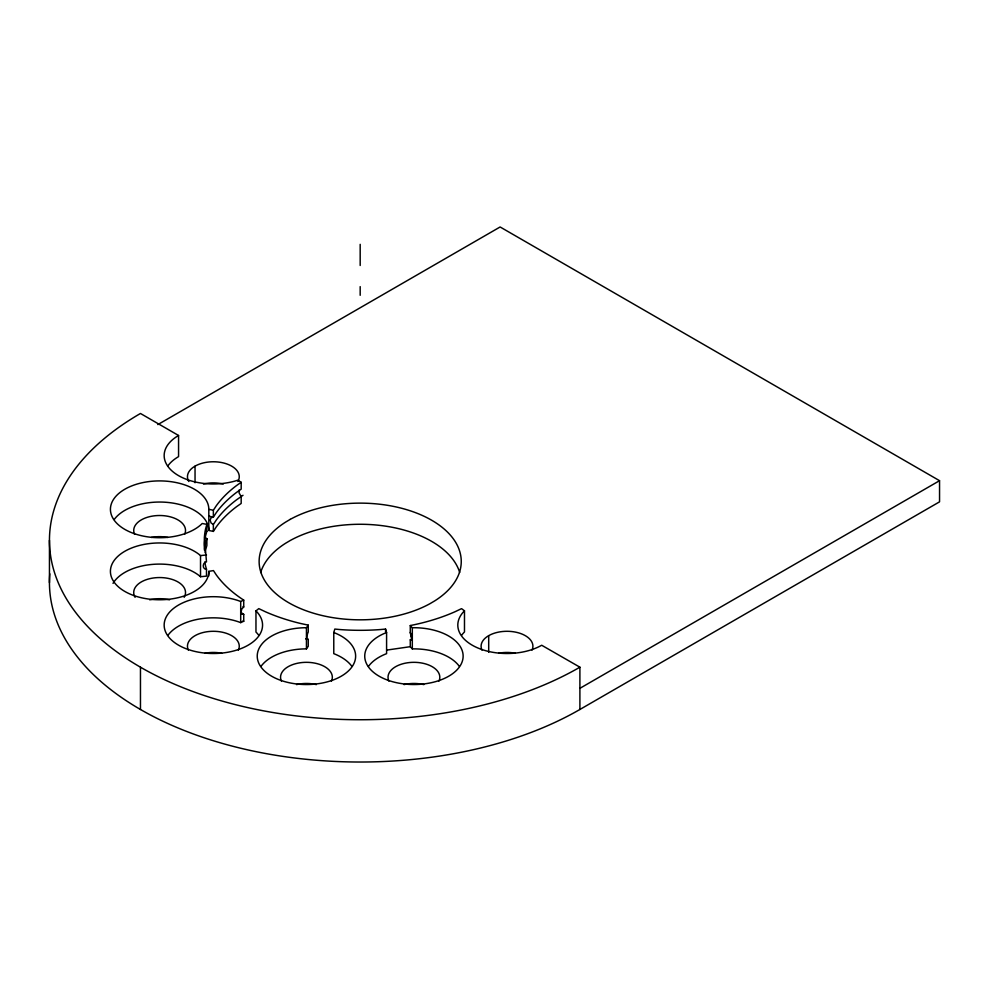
<?xml version="1.0" encoding="UTF-8"?>
<svg xmlns="http://www.w3.org/2000/svg" width="989" height="989" viewBox="0 0 989 989"><rect width="100%" height="100%" fill="white"/><g stroke="black" fill="none" stroke-linecap="round" stroke-linejoin="round"><path stroke-width="1.48" d="M239.091 490.062L239.091 492.893L241.18 496.565L241.18 503.438L236.532 506.702A155.854 89.974 0 0 0 216.195 527.038L213.352 531.402L208.815 530.45A49.203 28.409 0 0 0 169.218 502.585A49.203 28.409 0 0 0 114.168 519.584M140.463 709.472L140.463 667.192A310.731 179.405 0 0 1 140.463 413.476L178.564 435.481A49.203 28.409 0 0 0 174.324 472.853A49.203 28.409 0 0 0 237.953 480.159L241.18 482.286L236.532 485.562A155.854 89.974 0 0 0 216.195 505.898L213.352 510.262L208.815 509.31A49.203 28.409 0 0 0 142.787 482.62A49.203 28.409 0 0 0 121.931 527.57A49.203 28.409 0 0 0 202.226 523.502L206.874 524.368L205.663 528.583A155.854 89.974 0 0 0 205.663 552.072L206.491 561.851C202.362 562.172 201.979 569.441 206.491 569.256L206.491 576.13L200.52 576.723A49.203 28.409 0 0 0 153.196 564.336A49.203 28.409 0 0 0 113.03 583.374M206.874 524.368L206.874 531.241L205.663 535.457A155.854 89.974 0 0 0 204.414 550.144M204.562 537.126L206.874 538.646L205.663 542.862A155.854 89.974 0 0 0 204.661 548.722M411.288 639.24L410.274 639.809L410.274 646.682L412.314 648.895L413.921 648.871A49.203 28.409 0 0 1 459.378 666.401M351.899 666.401A49.203 28.409 0 0 0 333.775 653.655L333.775 632.515L334.814 629.066L339.845 629.548A155.854 89.974 0 0 0 380.53 629.548L385.562 629.066L386.588 632.515L386.588 653.655A49.203 28.409 0 0 0 368.464 666.401M213.352 531.402L213.352 524.529L216.195 520.165A155.854 89.974 0 0 1 236.532 499.828L243.01 495.279M333.775 632.515A49.203 28.409 0 0 1 336.396 678.664A49.203 28.409 0 0 1 259.847 665.263A49.203 28.409 0 0 1 306.442 627.718L308.247 625.135L300.545 623.466A155.854 89.974 0 0 1 265.312 611.721L258.784 608.631L255.966 610.893A49.203 28.409 0 0 1 220.844 653.173A49.203 28.409 0 0 1 165.324 618.953A49.203 28.409 0 0 1 240.698 601.485L243.727 600.113L243.727 606.974L241.835 608.927L241.044 611.894L241.835 614.157L243.727 614.379L243.727 621.253L240.698 622.625A49.203 28.409 0 0 0 167.907 635.371M260.985 666.401A49.203 28.409 0 0 1 306.442 648.871L308.247 646.287L308.247 639.413L305.675 638.857M308.247 639.413C305.749 639.796 307.295 633.677 308.247 632.008L308.247 625.135M157.844 424.59L500.113 226.976L939.55 480.691L939.55 501.831L579.9 709.472A310.731 179.405 0 0 1 234.257 746.633A310.731 179.405 0 0 1 49.821 573.818M579.9 688.332L939.55 480.691M410.274 646.682L386.81 650.082M206.491 554.977L200.52 555.583A49.203 28.409 0 0 0 120.584 554.063A49.203 28.409 0 0 0 143.801 598.258A49.203 28.409 0 0 0 208.815 571.358L213.463 570.591L216.195 574.77A155.854 89.974 0 0 0 243.01 599.655L243.727 600.113M205.625 531.291L206.874 531.241M579.9 709.472L579.9 667.192L541.688 645.248A49.203 28.409 0 0 1 476.933 647.585A49.203 28.409 0 0 1 464.484 610.819L461.542 608.643L455.064 611.721A155.854 89.974 0 0 1 410.274 625.543L412.314 627.755L413.921 627.718A49.203 28.409 0 0 1 460.515 665.263A49.203 28.409 0 0 1 383.979 678.664A49.203 28.409 0 0 1 386.588 632.515M208.815 516.171L213.352 517.136L216.195 512.772A155.854 89.974 0 0 1 236.532 492.423L241.18 489.159L241.18 482.286M213.352 524.529L211.09 522.971L210.163 520.165L211.09 517.742L213.352 517.136L213.352 510.262M243.01 606.529L243.727 606.974M243.727 614.379L243.01 613.934A155.854 89.974 0 0 1 240.797 612.438M243.01 620.808L243.727 621.253M410.274 639.809L411.412 639.957L411.881 637.856L410.274 632.404L410.274 625.543M410.274 632.404L411.375 637.967M206.491 569.256L205.663 566.351A155.854 89.974 0 0 1 204.847 561.962M488.702 635.667L488.702 652.283M464.484 610.819L464.484 631.959A49.203 28.409 0 0 0 461.616 635.284M412.314 627.755L412.314 648.895M385.562 629.066L385.562 631.81M360.181 244.332L360.181 265.485M360.181 286.625L360.181 295.303M306.442 627.718L306.442 648.871M255.966 610.893L255.966 632.045A49.203 28.409 0 0 1 258.809 635.371M240.698 601.485L240.698 622.625M208.815 509.31L208.815 530.45M208.815 571.358L208.815 575.895M206.874 538.646L206.874 545.508L205.663 549.736A155.854 89.974 0 0 0 205.082 552.653M200.52 555.583L200.52 576.723M195.043 466.14L195.043 482.743M178.564 435.481L178.564 456.621A49.203 28.409 0 0 0 167.907 465.844M49.45 540.328L49.45 582.62M481.989 650.119A25.899 14.946 0 0 1 507.011 631.291A25.899 14.946 0 0 1 532.02 650.119M388.912 681.137A25.899 14.946 0 0 1 413.921 662.321A25.899 14.946 0 0 1 438.931 681.137M404.019 684.598A25.899 14.946 0 0 1 423.836 684.598M579.9 667.192A310.731 179.405 0 0 1 140.463 667.192M296.527 684.598A25.899 14.946 0 0 1 316.356 684.598M205.032 653.235A25.899 14.946 0 0 1 221.684 653.235M149.71 599.829A25.899 14.946 0 0 1 169.527 599.829M151.292 537.435A25.899 14.946 0 0 1 167.945 537.435M203.45 484.041A25.899 14.946 0 0 1 223.267 484.041M260.639 572.544A101.051 58.339 0 0 1 285.611 543.245L290.222 540.513A101.051 58.339 0 0 1 391.52 527.149A101.051 58.339 0 0 1 459.687 572.433M498.679 653.235A25.899 14.946 0 0 1 515.331 653.235M188.837 481.519A25.899 14.946 0 0 1 213.364 461.764A25.899 14.946 0 0 1 237.879 481.519M281.432 681.137A25.899 14.946 0 0 1 306.442 662.321A25.899 14.946 0 0 1 331.451 681.137M134.603 534.32A25.899 14.946 0 0 1 159.612 515.504A25.899 14.946 0 0 1 184.634 534.32M188.343 650.119A25.899 14.946 0 0 1 213.364 631.291A25.899 14.946 0 0 1 238.374 650.119M135.097 597.307A25.899 14.946 0 0 1 159.612 577.551A25.899 14.946 0 0 1 184.139 597.307M290.222 519.373L285.611 522.105A101.051 58.339 0 0 0 289.579 603.216A101.051 58.339 0 0 0 430.141 603.587L434.764 600.855A101.051 58.339 0 0 0 430.784 519.732A101.051 58.339 0 0 0 290.222 519.373"/></g></svg>
